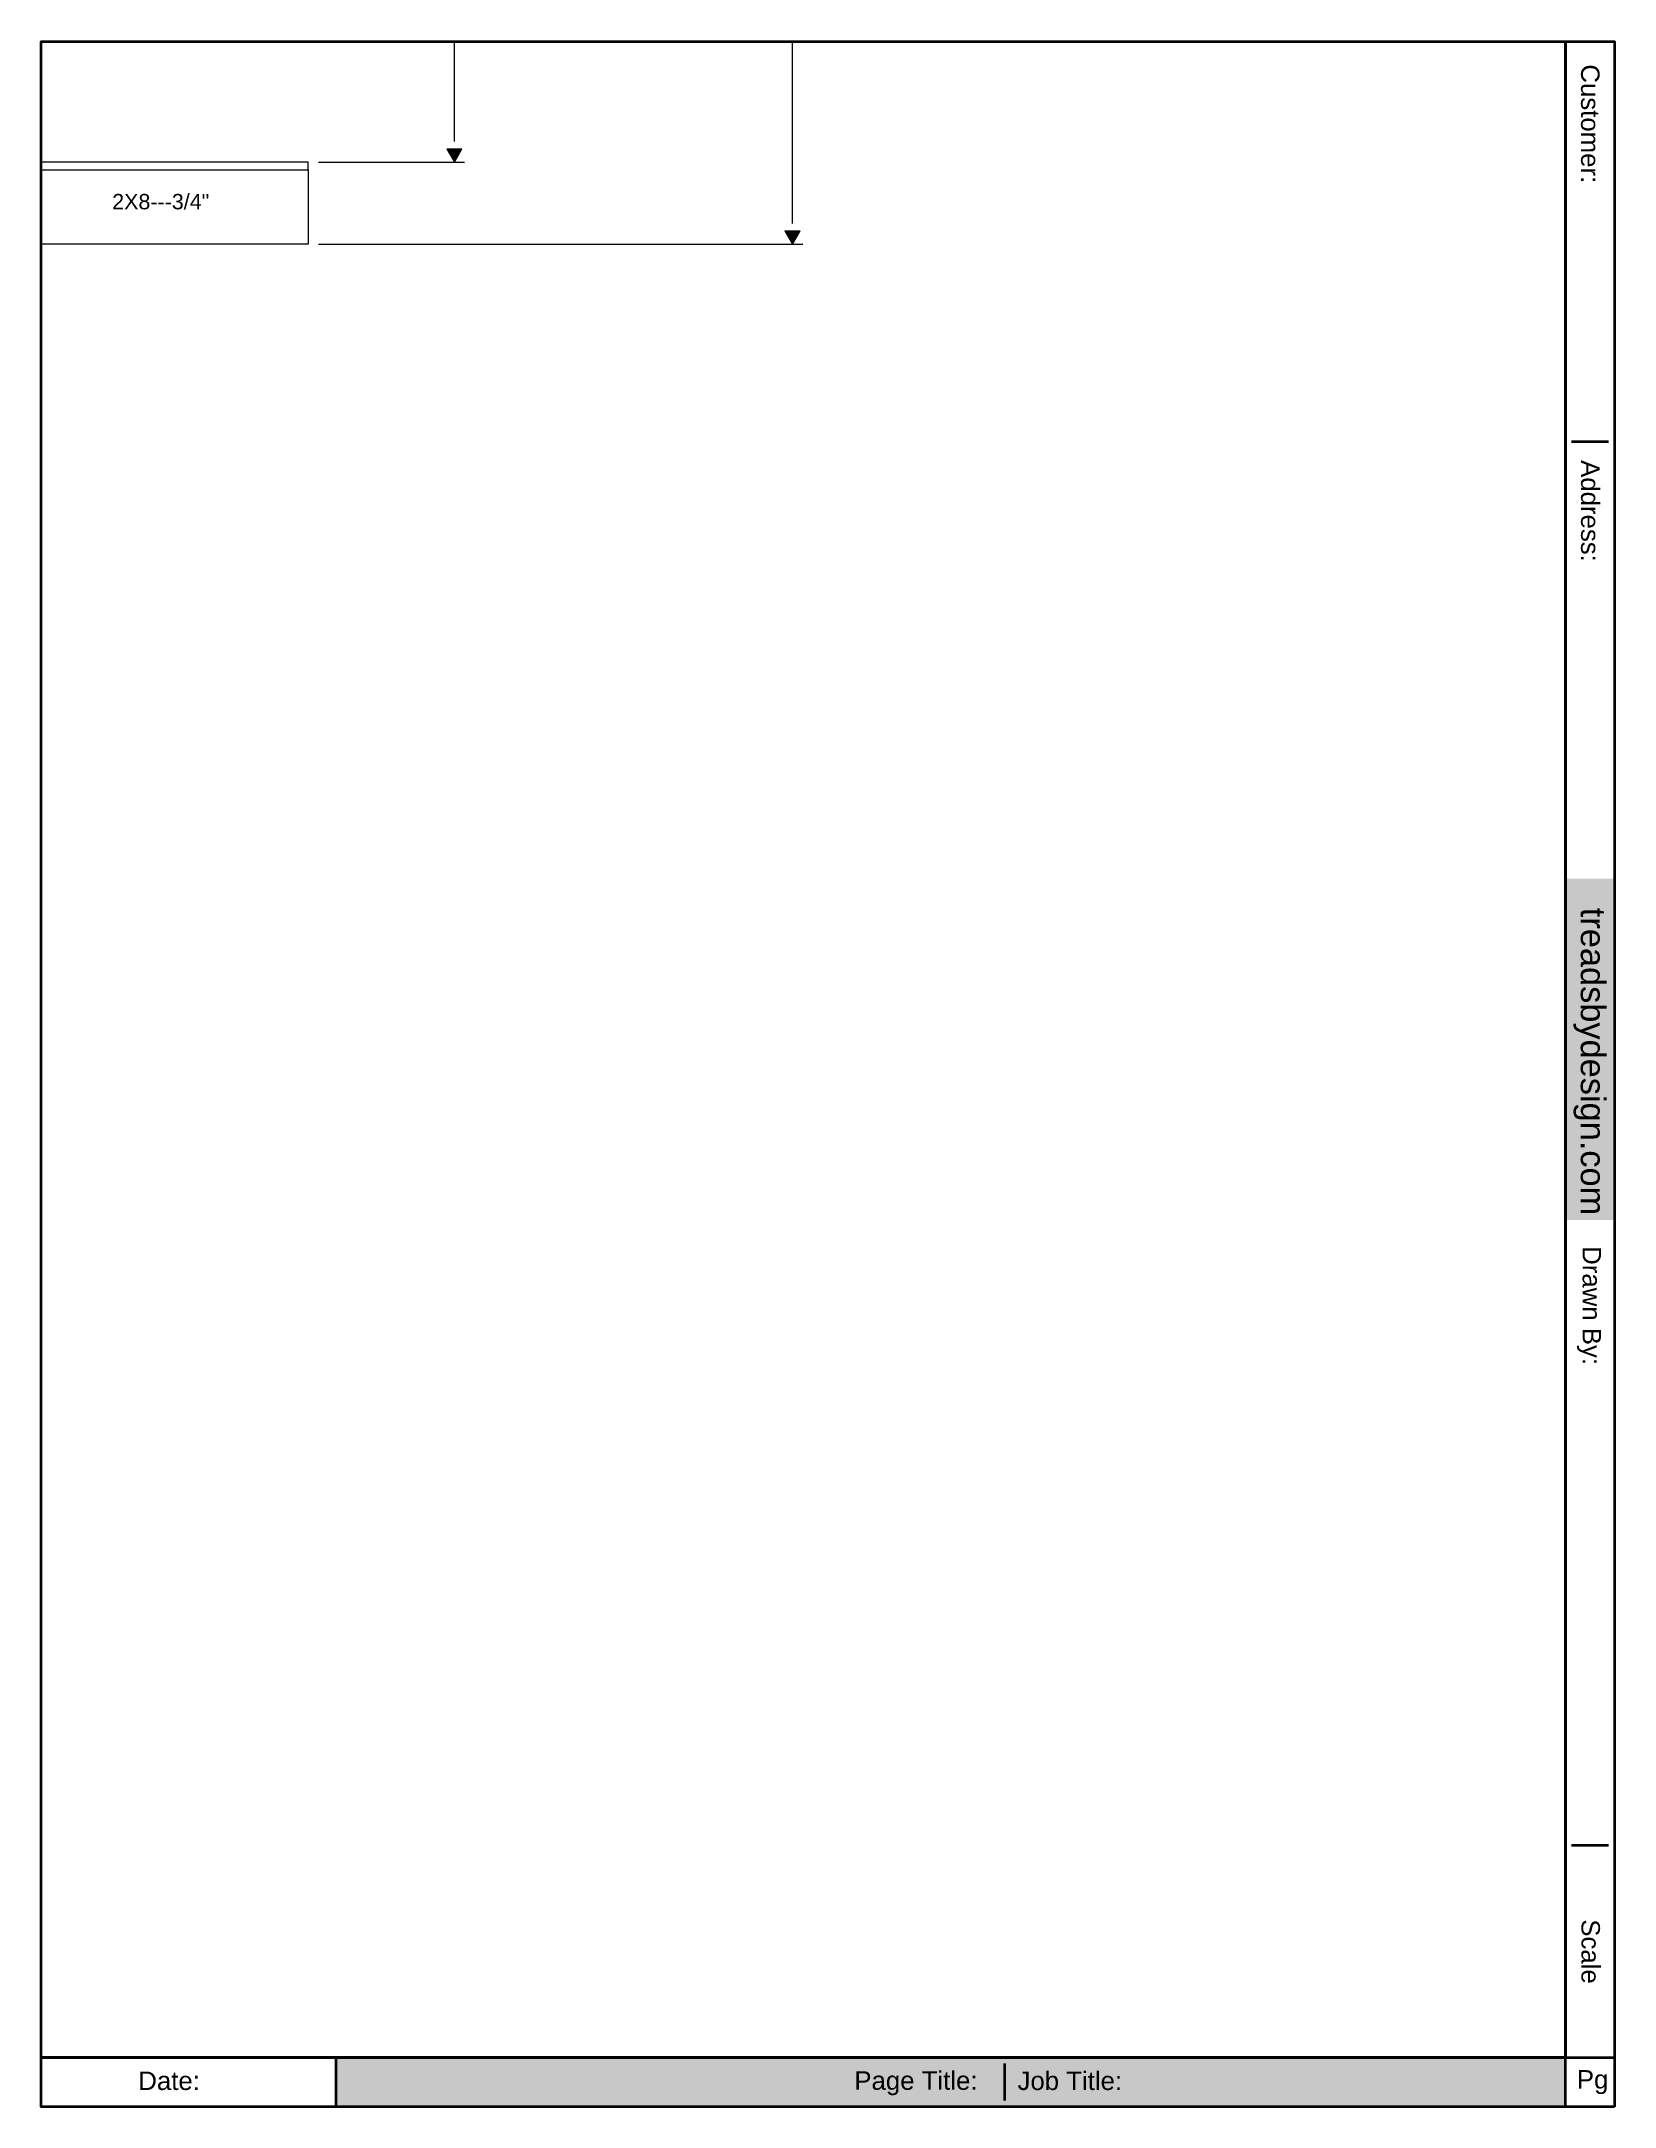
# Paper-space layout 'Portrait Details' of a CAD drawing. Header units: inches. Extents: x 0.1 to 8.1, y 0.1 to 10.6.
# The model-space entities are those that its viewports show. They can reach past a viewport. Long polylines and large blocks are cut down to what shows.
import ezdxf
from ezdxf.enums import TextEntityAlignment as Align

# ---------------------------------------------------------------- set-up
doc = ezdxf.new("R2010")
doc.units = ezdxf.units.IN
doc.header["$MEASUREMENT"] = 0
doc.header["$PDMODE"] = 35
for name, color, linetype, lineweight in [('Border', 1, 'Continuous', 35), ('Concrete', 40, 'Continuous', 9), ('Dimension', 3, 'Continuous', 9), ('Hole-Framing', 150, 'Continuous', 18), ('Kick', 4, 'Continuous', 9), ('Plywood', 6, 'Continuous', 18), ('Stringer', 7, 'Continuous', 13), ('Treads', 1, 'Continuous', 15)]:
    doc.layers.add(name, color=color, linetype=linetype, lineweight=lineweight)
doc.styles.add('Dimension and Text', font='arial.ttf', dxfattribs={"height": 0.078125})
doc.styles.add('Plot Info', font='arial.ttf', dxfattribs={"height": 0.09375})
doc.dimstyles.new('Jerrod Dimension', dxfattribs={"dimscale": 0, "dimtxt": 0.078125, "dimasz": 0.0625, "dimexe": 0.03125, "dimexo": 0.03125, "dimgap": 0.046875, "dimtad": 1, "dimtih": 1, "dimtoh": 1, "dimdec": 4, "dimzin": 1, "dimdsep": 46, "dimlunit": 5, "dimtxsty": 'Dimension and Text', "dimblk": 'arrow', "dimcen": 2.421875, "dimclrd": 3, "dimclre": 3, "dimclrt": 3, "dimadec": 1, "dimazin": 0, "dimtfac": 1, "dimtdec": 4, "dimtmove": 2, "dimatfit": 3, "dimldrblk": 'arrow', "dimfxl": 1, "dimtfillclr": 256, "dimfrac": 2, "dimlwd": -1, "dimlwe": -1, "dimarcsym": 2})

# ---------------------------------------------------------------- blocks, each defined once
blk = doc.blocks.new('Portrait Details')
at = {"layer": 'Concrete', "style": 'Plot Info'}
for tag, p in [('CUSTOMER_NAME', (7.923, 10.383)), ('ADDRESS', (7.923, 8.371))]:
    blk.add_attdef(tag, text='', height=0.0938, rotation=270, dxfattribs=at).set_placement(p, align=Align.TOP_LEFT)
blk.add_attdef('DRAWN_BY', (7.837, 4.375), '', height=0.0938, rotation=270, dxfattribs=at)
blk.add_attdef('SCALE', text='', height=0.0938, rotation=270, dxfattribs=at).set_placement((7.88, 0.789), align=Align.MIDDLE)
blk.add_attdef('DATE', text='', height=0.0938, dxfattribs=at).set_placement((0.65, 0.132), align=Align.MIDDLE_CENTER)
blk.add_attdef('PG', text='', height=0.0938, dxfattribs=at).set_placement((7.888, 0.125), align=Align.MIDDLE)
at = {"layer": 'Stringer', "color": 7, "true_color": 0xffffff, "style": 'Plot Info'}
blk.add_attdef('PAGE_TITLE', text='', height=0.0938, dxfattribs=at).set_placement((4.797, 0.18), align=Align.TOP_RIGHT)
blk.add_attdef('JOB_TITLE', (4.964, 0.085), '', height=0.0938, dxfattribs=at)
blk = doc.blocks.new('arrow')
at = {"layer": 'Dimension'}
blk.add_hatch(color=0, dxfattribs=at).paths.add_polyline_path([(0, 0), (-0.64, 0.37), (-0.64, -0.37)])
at = {"layer": 'Dimension', "color": 0}
for p, q in [((-0.64, -0.37), (-0.64, 0.37)), ((0, 0), (-0.64, 0.37)), ((-0.64, -0.37), (0, 0))]:
    blk.add_line(p, q, dxfattribs=at)
blk = doc.blocks.new('*D56')
at = {"layer": 'Defpoints', "color": 0}
for p in [(-0.33, 178.84), (-0.33, 110.62), (13.93, 110.62)]:
    blk.add_point(p, dxfattribs=at)
at = {"layer": 'Treads', "color": 3}
for p, q in [((0.67, 178.84), (14.93, 178.84)), ((13.93, 176.84), (13.93, 147.52)), ((13.93, 112.62), (13.93, 141.94)), ((0.67, 110.62), (14.93, 110.62))]:
    blk.add_line(p, q, dxfattribs=at)
at = {"layer": 'Treads', "color": 3, "xscale": 2, "yscale": 2, "zscale": 2}
for p, rotation in [((13.93, 178.84), 90), ((13.93, 110.62), 270)]:
    blk.add_blockref('arrow', p, dxfattribs=dict(at, rotation=rotation))
at = {"layer": 'Treads', "color": 3, "insert": (13.93, 144.73), "char_height": 2.5, "attachment_point": 5, "style": 'Dimension and Text'}
blk.add_mtext('68 1/4"', dxfattribs=at)
blk = doc.blocks.new('*D57')
at = {"layer": 'Defpoints', "color": 0}
for p in [(-0.33, 178.84), (46.94, 178.84), (-0.33, 102.62)]:
    blk.add_point(p, dxfattribs=at)
at = {"layer": 'Treads', "color": 3}
for p, q in [((0.67, 178.84), (47.94, 178.84)), ((46.94, 176.84), (46.94, 143.52)), ((46.94, 104.62), (46.94, 137.94)), ((0.67, 102.62), (47.94, 102.62))]:
    blk.add_line(p, q, dxfattribs=at)
at = {"layer": 'Treads', "color": 3, "xscale": 2, "yscale": 2, "zscale": 2}
for p, rotation in [((46.94, 178.84), 90), ((46.94, 102.62), 270)]:
    blk.add_blockref('arrow', p, dxfattribs=dict(at, rotation=rotation))
at = {"layer": 'Treads', "color": 3, "insert": (46.94, 140.73), "char_height": 2.5, "attachment_point": 5, "style": 'Dimension and Text'}
blk.add_mtext('76 1/4"', dxfattribs=at)

msp = doc.modelspace()

# ---------------------------------------------------------------- linework, layer by layer
at = {"layer": 'Hole-Framing'}
for points in [[(-36.33302, 125.0297), (-26.64118, 125.0297), (-26.64118, 118.19934), (-36.33302, 118.19934)], [(-36.33302, 117.44934), (-26.64118, 117.44934), (-26.64118, 110.61898), (-36.33302, 110.61898)], [(-36.33302, 109.86898), (-0.33302, 109.86898), (-0.33302, 102.61898), (-36.33302, 102.61898)]]:
    msp.add_lwpolyline(points, close=True, dxfattribs=at)
at = {"layer": 'Plywood'}
for points in [[(-36.33302, 117.44934), (-26.64118, 117.44934), (-26.64118, 118.19934), (-36.33302, 118.19934)], [(-36.33302, 109.86898), (-0.33302, 109.86898), (-0.33302, 110.61898), (-36.33302, 110.61898)]]:
    msp.add_lwpolyline(points, close=True, dxfattribs=at)

# ---------------------------------------------------------------- texts
at = {"layer": 'Hole-Framing', "insert": (-36.14976, 107.50622), "char_height": 1.5, "width": 36, "attachment_point": 1, "style": 'Dimension and Text'}
msp.add_mtext('\\pi16.675;2X8---3/4"', dxfattribs=at)
at = {"layer": 'Treads', "insert": (54.33966, 142.32486), "char_height": 2.5, "width": 32.6352658, "attachment_point": 1, "style": 'Dimension and Text'}
msp.add_mtext('\\pi7.7765;BSMNT\\P\\pi3.8634;TOP OF MAIN\\P\\pi10.509;TO \\P\\pi3.4733;TOP OF LNDG\\P\\pi8.2427;68 1/4"', dxfattribs=at)

# ---------------------------------------------------------------- dimensions: what is measured, and where the dimension line sits
at = {"layer": 'Treads'}
for base, p1, p2, picture, middle in [((13.9274, 110.61898), (-0.33302, 178.8422), (-0.33302, 110.61898), '*D56', (13.9274, 144.73059)), ((46.93819, 178.8422), (-0.33302, 102.61898), (-0.33302, 178.8422), '*D57', (46.93819, 140.73059))]:
    dim = msp.add_linear_dim(base=base, p1=p1, p2=p2, angle=90, dimstyle='Jerrod Dimension', override={"dimpost": '"'}, dxfattribs=at)
    dim.commit()
    dim.dimension.update_dxf_attribs({"geometry": picture, "text_midpoint": middle})

psp = doc.layouts.new('Portrait Details')

# ---------------------------------------------------------------- hatches: boundary and pattern name
at = {"layer": 'Hole-Framing', "true_color": 0x000000}
for points in [[(8.082, 6.311), (7.832, 6.311), (7.832, 4.576), (8.082, 4.576)], [(7.832, 0.318), (1.579, 0.318), (1.579, 0.068), (7.832, 0.068)]]:
    psp.add_hatch(color=18, dxfattribs=at).paths.add_polyline_path(points)

# ---------------------------------------------------------------- linework, layer by layer
at = {"layer": 'Border'}
for p, q in [((7.832, 0.068), (7.832, 10.568)), ((8.051, 8.532), (7.863, 8.532)), ((8.051, 1.396), (7.863, 1.396)), ((0.082, 0.318), (8.082, 0.318)), ((1.579, 0.318), (1.579, 0.068))]:
    psp.add_line(p, q, dxfattribs=at)
at = {"layer": 'Border', "color": 7, "true_color": 0xffffff}
psp.add_line((4.982, 0.099), (4.982, 0.287), dxfattribs=at)
at = {"layer": 'Border'}
for points in [[(0.082, 10.568), (7.832, 10.568), (7.832, 0.318), (0.082, 0.318)], [(8.082, 0.068), (0.082, 0.068), (0.082, 10.568), (8.082, 10.568)]]:
    psp.add_lwpolyline(points, close=True, dxfattribs=at)

# ---------------------------------------------------------------- block references
at = {"layer": 'Kick'}
psp.add_blockref('Portrait Details', (0.082, 0.068), dxfattribs=at).add_auto_attribs({'DATE': 'Date:', 'PAGE_TITLE': 'Page Title: ', 'JOB_TITLE': 'Job Title:', 'CUSTOMER_NAME': 'Customer:', 'ADDRESS': 'Address:', 'DRAWN_BY': 'Drawn By:', 'SCALE': 'Scale', 'PG': 'Pg'})

# ---------------------------------------------------------------- texts
at = {"layer": 'Hole-Framing', "color": 7, "true_color": 0xffffff, "style": 'Plot Info'}
psp.add_text('treadsbydesign.com', height=0.125, rotation=270, dxfattribs=at).set_placement((7.91, 6.163))

# ---------------------------------------------------------------- viewports
at = {"layer": 'Kick', "view_target_point": (72.21067, 81.43572)}
vp = psp.add_viewport(center=(3.957, 5.443), size=(7.75, 10.25), view_center_point=(-24.21067, -57.43572), view_height=196.8, dxfattribs=at)
vp.dxf.flags = 0x10000  # cut along an outline
vp.dxf.clipping_boundary_handle = psp.add_lwpolyline([(0.082, 10.568), (7.832, 10.568), (7.832, 0.318), (0.082, 0.318)], format="xyb", close=True, dxfattribs={"invisible": 1}).dxf.handle

doc.saveas('drawing.dxf')
